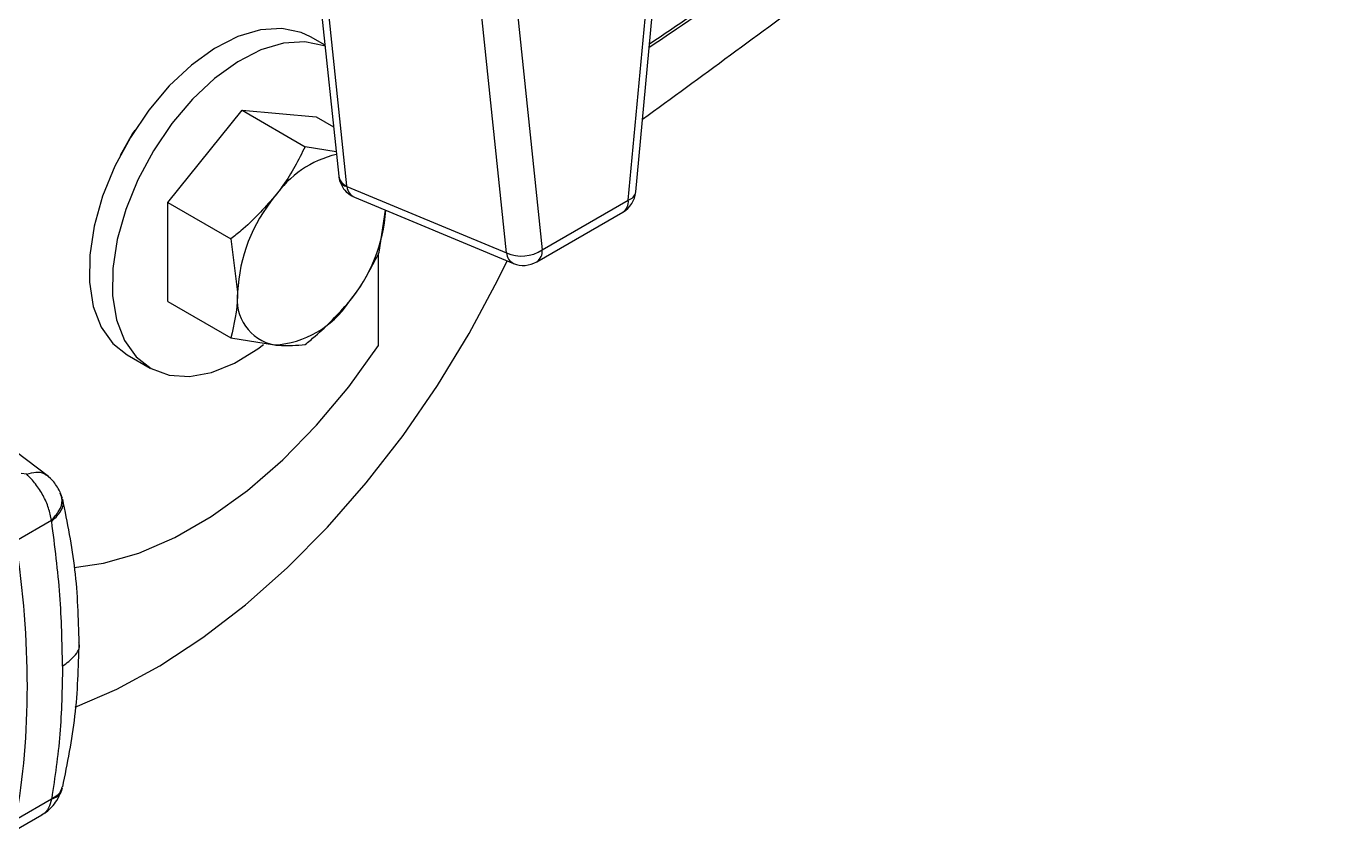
# Model space of a CAD drawing. Extents: x 2 to 136, y 1 to 99.
# Drawn here: x 103.675 to 106.783, y 80.44 to 82.371 of the extents above; entities that cross this region are included whole.
import ezdxf

# ---------------------------------------------------------------- set-up
doc = ezdxf.new("R2010")
doc.units = 0
doc.header["$MEASUREMENT"] = 0
doc.layers.add('OBJECT', color=7, linetype='CONTINUOUS')

msp = doc.modelspace()

# ---------------------------------------------------------------- linework, layer by layer
at = {"layer": 'OBJECT'}
for p, q in [((105.1287, 81.9752), (105.2164, 82.9147)), ((105.1106, 81.9555), (105.1983, 82.895)), ((104.3483, 82.8607), (104.4394, 81.9894)), ((104.3374, 82.8072), (104.4206, 82.0126)), ((104.8205, 81.8297), (104.7328, 82.668)), ((104.8177, 82.6753), (104.9054, 81.837)), ((104.3879, 82.325), (104.3537, 82.3448)), ((104.0133, 81.9499), (104.1901, 82.1698)), ((104.1901, 82.1698), (104.3405, 82.083)), ((104.1901, 82.1698), (104.3669, 82.154)), ((104.3669, 82.154), (104.4083, 82.13)), ((104.4145, 82.0705), (104.3405, 82.083)), ((104.4397, 81.9882), (104.8205, 81.8297)), ((104.0133, 81.7142), (104.0133, 81.9499)), ((104.0133, 81.9499), (104.1637, 81.8631)), ((104.4584, 81.9625), (104.8372, 81.8048)), ((104.9054, 81.837), (105.1106, 81.9555)), ((104.5172, 81.8314), (104.5318, 81.9319)), ((104.8925, 81.8084), (105.0977, 81.9269)), ((104.1637, 81.8631), (104.1795, 81.7361)), ((104.5154, 81.6093), (104.5154, 81.8281)), ((104.0133, 81.7142), (104.1637, 81.6273)), ((104.1637, 81.6273), (104.2679, 81.6103)), ((103.9162, 81.587), (103.9714, 81.5552)), ((103.7289, 81.2966), (103.6502, 81.3564)), ((103.6769, 81.3022), (103.664, 81.3041)), ((103.7624, 81.2443), (103.7578, 81.257)), ((103.7361, 81.1918), (103.6509, 81.1426)), ((103.7364, 81.1896), (103.7361, 81.1918)), ((103.7597, 80.5464), (103.7624, 80.5548)), ((103.7361, 80.5276), (103.6509, 80.4784)), ((103.7364, 80.5294), (103.7361, 80.5276)), ((103.6263, 80.4397), (103.713, 80.4898))]:
    msp.add_line(p, q, dxfattribs=at)
at = {"layer": 'OBJECT', "flags": 128}
for points in [[(104.3537, 82.3448), (104.3307, 82.3555), (104.2848, 82.3649), (104.2341, 82.3615), (104.1802, 82.3454), (104.1248, 82.3171), (104.0698, 82.2775), (104.0168, 82.2279)], [(104.3881, 82.3228), (104.3859, 82.3237), (104.34, 82.3331), (104.2892, 82.3297), (104.2353, 82.3136), (104.18, 82.2853), (104.1249, 82.2457), (104.072, 82.196)], [(104.0168, 82.2279), (103.9676, 82.1698), (103.9239, 82.1052), (103.8869, 82.0362), (103.8579, 81.9648), (103.8377, 81.8935), (103.8272, 81.8246), (103.8265, 81.7601), (103.8357, 81.7023), (103.8546, 81.653), (103.8825, 81.6137), (103.9162, 81.587)], [(104.072, 82.196), (104.0228, 82.138), (103.979, 82.0734), (103.942, 82.0043), (103.913, 81.933), (103.8929, 81.8617), (103.8823, 81.7927), (103.8817, 81.7283), (103.8909, 81.6705), (103.9098, 81.6211), (103.9376, 81.5819), (103.9736, 81.5539), (104.0165, 81.5381), (104.0651, 81.5351), (104.1176, 81.5449), (104.1725, 81.5672), (104.2279, 81.6013), (104.2416, 81.6116)], [(103.9344, 82.1221), (103.9292, 82.1142), (103.8997, 82.0621)], [(103.7927, 80.747), (103.8914, 80.7896), (103.9942, 80.8454), (104.0968, 80.9126), (104.1983, 80.9906), (104.2976, 81.0786), (104.394, 81.1758), (104.4863, 81.2814), (104.5739, 81.3942), (104.6558, 81.5133), (104.7314, 81.6376), (104.7998, 81.7658), (104.8218, 81.8112)], [(103.7899, 81.0799), (103.8598, 81.0899), (103.9439, 81.1141), (104.03, 81.1516), (104.1168, 81.2016), (104.2029, 81.2636), (104.287, 81.3365), (104.3679, 81.4193), (104.4444, 81.5107), (104.5154, 81.6093)]]:
    msp.add_lwpolyline(points, dxfattribs=at)
at = {"layer": 'OBJECT'}
for centre, radius, start, end in [((104.474, 81.8205), 0.2511, 103.5523, 145.1781), ((104.4508, 82.0179), 0.0307, 190.0102, 248.31), ((104.4433, 82.01), 0.0222, 200.8434, 260.6484), ((104.5628, 81.7184), 0.3837, 140.2279, 177.3607), ((105.0664, 81.981), 0.0625, 299.9973, 354.667), ((105.0806, 81.9518), 0.0303, 304.4067, 6.9048), ((105.1027, 81.9808), 0.0265, 287.3045, 347.7588), ((104.1461, 81.9599), 0.3878, 320.3365, 355.7961), ((104.8563, 81.911), 0.0888, 246.2474, 303.6026), ((104.8504, 81.8317), 0.0299, 183.867, 243.9018), ((104.8754, 81.8334), 0.0303, 304.4067, 6.9048), ((104.8612, 81.8625), 0.0625, 247.401, 299.9973), ((104.288, 81.7184), 0.1099, 170.7481, 259.4533), ((104.2542, 81.8381), 0.2282, 273.4294, 326.5653)]:
    msp.add_arc(centre, radius, start, end, dxfattribs=at)
for centre, major_axis, ratio, start_param, end_param in [((104.4451, 81.9866), (-0.00472, 0.00591), 0.543451, 0.703038, 0.909161), ((104.4863, 82.0186), (0.0308, 0.0546), 0.662604, 2.47625, 3.220919), ((102.0038, 81.6664), (-1.2181, 1.8937), 0.606848, 3.71615, 4.079658)]:
    msp.add_ellipse(centre, major_axis=major_axis, ratio=ratio, start_param=start_param, end_param=end_param, dxfattribs=at)
for points, knots in [([(106.7831, 83.483), (106.6337, 83.3716), (106.3298, 83.145), (105.8544, 82.8046), (105.4635, 82.5307), (105.2276, 82.372), (105.1616, 82.3276)], [0, 0, 0, 0, 0.28429, 0.578307, 0.882056, 1, 1, 1, 1]), ([(105.1609, 82.3202), (105.1824, 82.3347), (105.2825, 82.4021), (105.4579, 82.5227), (105.6804, 82.6773), (105.8524, 82.7985), (105.9849, 82.8928), (106.0939, 82.9709), (106.2283, 83.0679), (106.388, 83.1843), (106.5726, 83.3202), (106.7029, 83.4178), (106.7723, 83.4699)], [0, 0, 0, 0, 0.038746, 0.180082, 0.319302, 0.44629, 0.497982, 0.56558, 0.649569, 0.749958, 0.866763, 1, 1, 1, 1]), ([(105.1449, 82.1485), (105.2844, 82.2505), (105.6002, 82.4814), (105.9478, 82.7457), (106.1538, 82.9099), (106.1896, 82.9385)], [0, 0, 0, 0, 0.395565, 0.89479, 1, 1, 1, 1]), ([(104.3405, 82.083), (104.3245, 82.0514), (104.3038, 82.0103), (104.2746, 81.9726), (104.2679, 81.9639)], [0, 0, 0, 0, 0.76815, 1, 1, 1, 1]), ([(104.4206, 82.0126), (104.4207, 82.0117), (104.4211, 82.0081), (104.422, 82.0047), (104.4226, 82.0022)], [0, 0, 0, 0, 0.267638, 1, 1, 1, 1]), ([(104.4226, 82.0022), (104.4253, 81.9955), (104.4303, 81.983), (104.4437, 81.9697), (104.4538, 81.965), (104.4584, 81.9628)], [0, 0, 0, 0, 0.393455, 0.724982, 1, 1, 1, 1]), ([(104.2679, 81.9639), (104.2423, 81.9357), (104.2098, 81.8999), (104.1717, 81.8695), (104.1637, 81.8631)], [0, 0, 0, 0, 0.788999, 1, 1, 1, 1]), ([(104.4446, 81.7124), (104.4514, 81.7211), (104.4806, 81.7587), (104.5013, 81.7999), (104.5172, 81.8314)], [0, 0, 0, 0, 0.231849, 1, 1, 1, 1]), ([(104.1795, 81.7361), (104.1795, 81.7333), (104.1792, 81.6936), (104.1712, 81.6593), (104.1637, 81.6273)], [0, 0, 0, 0, 0.070214, 1, 1, 1, 1]), ([(104.3405, 81.6115), (104.3485, 81.618), (104.3866, 81.6484), (104.419, 81.6841), (104.4446, 81.7124)], [0, 0, 0, 0, 0.211001, 1, 1, 1, 1]), ([(104.2679, 81.6103), (104.2699, 81.6101), (104.2996, 81.6076), (104.3208, 81.6096), (104.3405, 81.6115)], [0, 0, 0, 0, 0.070214, 1, 1, 1, 1]), ([(103.6769, 81.3022), (103.6844, 81.3042), (103.6994, 81.3084), (103.7156, 81.3065), (103.7219, 81.3008), (103.7241, 81.2989)], [0, 0, 0, 0, 0.401161, 0.802322, 1, 1, 1, 1]), ([(103.7361, 81.1918), (103.7341, 81.2017), (103.7301, 81.2214), (103.7165, 81.2516), (103.6988, 81.2798), (103.6842, 81.2947), (103.6769, 81.3022)], [0, 0, 0, 0, 0.250001, 0.499999, 0.750001, 1, 1, 1, 1]), ([(103.7576, 81.2574), (103.7527, 81.2667), (103.7441, 81.2831), (103.7306, 81.2948), (103.7248, 81.2998)], [0, 0, 0, 0, 0.570287, 1, 1, 1, 1]), ([(103.7361, 81.1918), (103.7427, 81.1995), (103.7563, 81.2153), (103.7635, 81.2391), (103.7586, 81.2516), (103.7565, 81.257)], [0, 0, 0, 0, 0.34425, 0.712552, 1, 1, 1, 1]), ([(103.7364, 81.1896), (103.7435, 81.1965), (103.758, 81.2107), (103.7659, 81.2299), (103.7622, 81.2393), (103.7611, 81.2421)], [0, 0, 0, 0, 0.396563, 0.822164, 1, 1, 1, 1]), ([(103.802, 80.8999), (103.8003, 80.9584), (103.7969, 81.0745), (103.7741, 81.1868), (103.7628, 81.2426)], [0, 0, 0, 0, 0.502982, 1, 1, 1, 1]), ([(103.7623, 80.8446), (103.7613, 80.9006), (103.7591, 81.0125), (103.744, 81.1306), (103.7364, 81.1896)], [0, 0, 0, 0, 0.5, 1, 1, 1, 1]), ([(103.7623, 80.8446), (103.7724, 80.852), (103.7932, 80.8674), (103.805, 80.8885), (103.8016, 80.8992), (103.8014, 80.8999)], [0, 0, 0, 0, 0.465357, 0.966381, 1, 1, 1, 1]), ([(103.7628, 80.5565), (103.7741, 80.6125), (103.7969, 80.7253), (103.8003, 80.8415), (103.802, 80.8999)], [0, 0, 0, 0, 0.497074, 1, 1, 1, 1]), ([(103.7623, 80.8446), (103.7613, 80.7899), (103.7591, 80.6804), (103.744, 80.5798), (103.7364, 80.5294)], [0, 0, 0, 0, 0.5, 1, 1, 1, 1]), ([(103.7364, 80.5294), (103.7439, 80.5333), (103.7572, 80.5402), (103.7601, 80.5519), (103.7614, 80.557)], [0, 0, 0, 0, 0.562651, 1, 1, 1, 1]), ([(103.7361, 80.5276), (103.7341, 80.5202), (103.7299, 80.5054), (103.7207, 80.4933), (103.7135, 80.4907), (103.7123, 80.4902)], [0, 0, 0, 0, 0.455217, 0.910429, 1, 1, 1, 1]), ([(103.7127, 80.4896), (103.7165, 80.492), (103.7246, 80.4972), (103.7373, 80.5091), (103.7501, 80.5251), (103.7562, 80.5386), (103.7595, 80.546)], [0, 0, 0, 0, 0.1971553, 0.4186184, 0.6838738, 1, 1, 1, 1]), ([(103.7361, 80.5276), (103.7432, 80.5303), (103.7546, 80.5347), (103.7571, 80.5436), (103.7581, 80.5471)], [0, 0, 0, 0, 0.612541, 1, 1, 1, 1])]:
    msp.add_open_spline(points, degree=3, knots=knots, dxfattribs=at)

doc.saveas('drawing.dxf')
